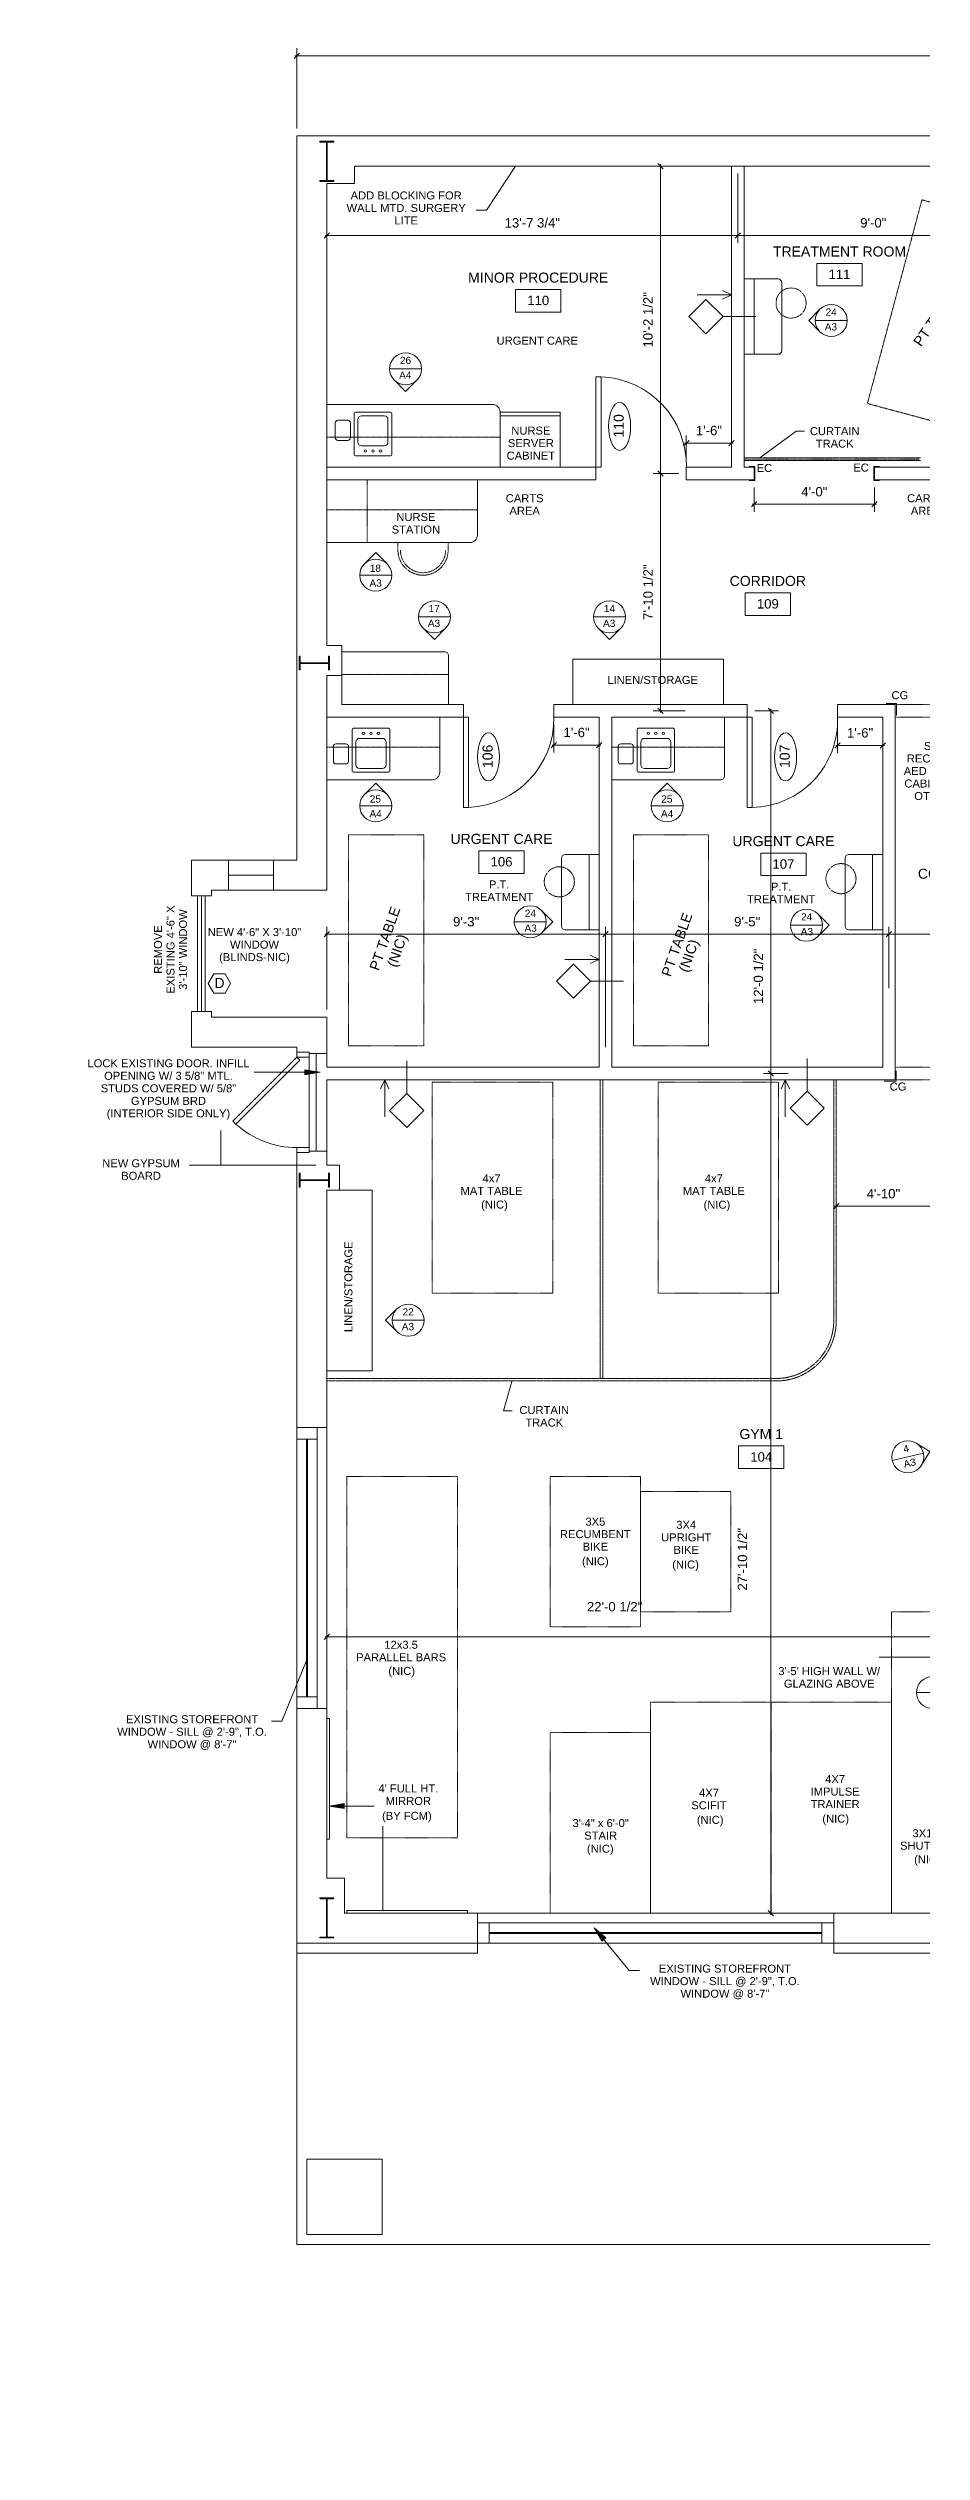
# Model space of a CAD drawing. Header units: inches. Extents: x -2804 to 58974, y -36095 to 66.
# Drawn here: x 21376 to 21725, y -24068 to -23110 of the extents above; entities that cross this region are included whole.
import ezdxf

# ---------------------------------------------------------------- set-up
doc = ezdxf.new("R2010")
doc.units = ezdxf.units.IN
doc.header["$MEASUREMENT"] = 0
doc.header["$XCLIPFRAME"] = 2
for name, pattern in [('IMPORT-DASHED2', [0.1875, 0.125, -0.0625]), ('IMPORT-DOT2', [0.0625, 0, -0.0625]), ('IMPORT-HIDDEN2 _3_', [0.09375, 0.0625, -0.03125])]:
    doc.linetypes.add(name, pattern=pattern)
for name, color, linetype, lineweight in [('006-MAG', 7, 'Continuous', 9), ('15xx-Jefferson-REHAB-pr5_dwg', 45, 'Continuous', 9), ('171-LBLU-SC20', 7, 'Continuous', 9), ('A-CABINET-LOWER', 7, 'Continuous', 9), ('A-CABINET-UNDER', 7, 'IMPORT-HIDDEN2 _3_', 9), ('A-CABINET-UPPER', 7, 'IMPORT-DASHED2', 9), ('A-CLNG', 13, 'Continuous', 13), ('A-DIM', 7, 'Continuous', 9), ('A-DOOR-NOTE', 7, 'Continuous', 9), ('A-DOOR-SYM', 7, 'Continuous', 9), ('A-ETAG-NOTE', 7, 'Continuous', 9), ('A-ETAG-SYM', 7, 'Continuous', 9), ('A-FURN', 7, 'IMPORT-HIDDEN2 _3_', 9), ('A-PLBG-FIXT', 7, 'Continuous', 9), ('A-ROOM-NOTE', 7, 'Continuous', 9), ('A-ROOM-SYM', 7, 'Continuous', 9), ('A-TEXT', 7, 'Continuous', 9), ('A-TEXT-8', 7, 'Continuous', 9), ('A-WALL', 113, 'Continuous', 13), ('A-Wall-exist', 7, 'Continuous', 9), ('G-ANNO-REFR', 1, 'Continuous', 9), ('STMETAL', 7, 'Continuous', 9)]:
    doc.layers.add(name, color=color, linetype=linetype, lineweight=lineweight)
doc.styles.add('Arial_10', font='arial.ttf', dxfattribs={"height": 4})
doc.styles.add('Arial_11', font='arial.ttf', dxfattribs={"height": 2.863158})
doc.styles.add('Arial_5', font='arial.ttf', dxfattribs={"height": 3.1875})
doc.styles.add('Arial_6', font='arial.ttf', dxfattribs={"height": 3.75})
picture_1 = doc.add_image_def('image1.jpg', size_in_pixel=(1920, 1080))

# ---------------------------------------------------------------- blocks, each defined once
blk = doc.blocks.new('15xx-Jefferson-REHAB-pr5_dwg_FCM-TIC-1286384-Site Locator Map')
at = {"layer": 'A-DIM'}
for p, q in [((0.48, 0), (-1.37, 0)), ((-0.71, -0.71), (0.71, 0.71))]:
    blk.add_line(p, q, dxfattribs=at)
blk = doc.blocks.new('15xx-Jefferson-REHAB-pr5_dwg_RT8-N-1286385-Site Locator Map')
at = {"layer": 'A-ROOM-SYM', "flags": 128}
blk.add_lwpolyline([(18, -9), (-18, -9), (-18, 9), (18, 9)], close=True, dxfattribs=at)
blk = doc.blocks.new('15xx-Jefferson-REHAB-pr5_dwg_RT8-N-1286387-Site Locator Map')
at = {"layer": 'A-ROOM-SYM', "flags": 128}
blk.add_lwpolyline([(18, -9), (-18, -9), (-18, 9), (18, 9)], close=True, dxfattribs=at)
blk = doc.blocks.new('15xx-Jefferson-REHAB-pr5_dwg_RCHAIR-1286391-Site Locator Map')
at = {"layer": 'A-FURN', "flags": 128}
blk.add_lwpolyline([(10, 3), (10, 0), (-10, 0), (-10, 3)], dxfattribs=at)
at = {"layer": 'A-FURN'}
for radius, start in [(10, 360), (9, 0)]:
    blk.add_arc((0, 3), radius, start, 180, dxfattribs=at)
blk = doc.blocks.new('15xx-Jefferson-REHAB-pr5_dwg_EVD8-1286396-Site Locator Map')
at = {"layer": 'A-ETAG-SYM'}
blk.add_line((-15, 0), (15, 0), dxfattribs=at)
at = {"layer": 'A-ETAG-SYM', "flags": 128}
blk.add_lwpolyline([(-10.6, -10.6), (0, -21.2), (10.6, -10.6)], dxfattribs=at)
at = {"layer": 'A-ETAG-SYM'}
blk.add_circle((0, 0), 15, dxfattribs=at)
blk = doc.blocks.new('15xx-Jefferson-REHAB-pr5_dwg_EVD8-1286397-Site Locator Map')
at = {"layer": 'A-ETAG-SYM'}
blk.add_line((-15, 0), (15, 0), dxfattribs=at)
at = {"layer": 'A-ETAG-SYM', "flags": 128}
blk.add_lwpolyline([(-10.6, -10.6), (0, -21.2), (10.6, -10.6)], dxfattribs=at)
at = {"layer": 'A-ETAG-SYM'}
blk.add_circle((0, 0), 15, dxfattribs=at)
blk = doc.blocks.new('15xx-Jefferson-REHAB-pr5_dwg_EVL8-1286395-Site Locator Map')
at = {"layer": 'A-ETAG-SYM'}
blk.add_line((-15, 0), (15, 0), dxfattribs=at)
at = {"layer": 'A-ETAG-SYM', "flags": 128}
blk.add_lwpolyline([(-10.6, 10.6), (-21.2, 0), (-10.6, -10.6)], dxfattribs=at)
at = {"layer": 'A-ETAG-SYM'}
blk.add_circle((0, 0), 15, dxfattribs=at)
blk = doc.blocks.new('15xx-Jefferson-REHAB-pr5_dwg_EVL8-1286394-Site Locator Map')
at = {"layer": 'A-ETAG-SYM'}
blk.add_line((-15, 0), (15, 0), dxfattribs=at)
at = {"layer": 'A-ETAG-SYM', "flags": 128}
blk.add_lwpolyline([(-10.6, 10.6), (-21.2, 0), (-10.6, -10.6)], dxfattribs=at)
at = {"layer": 'A-ETAG-SYM'}
blk.add_circle((0, 0), 15, dxfattribs=at)
blk = doc.blocks.new('15xx-Jefferson-REHAB-pr5_dwg_wintag-1286409-Site Locator Map')
at = {"layer": 'A-TEXT', "flags": 128}
blk.add_lwpolyline([(-6.9, 12), (-13.9, 0), (-6.9, -12), (6.9, -12), (13.9, 0), (6.9, 12)], close=True, dxfattribs=at)
blk = doc.blocks.new('15xx-Jefferson-REHAB-pr5_dwg-1211969-Site Locator Map')
at = {"layer": 'A-TEXT'}
for points in [[(11015.5, 9439.91), (11015.51, 9441.91), (11021.51, 9440.89)], [(11133.79, 9094.8), (11135.34, 9096.06), (11130.77, 9100.07)]]:
    blk.add_hatch(color=256, dxfattribs=at).paths.add_polyline_path(points, flags=0)
at = {"layer": 'A-TEXT-8'}
blk.add_hatch(color=256, dxfattribs=at).paths.add_polyline_path([(11031.14, 9147.56), (11031.14, 9149.56), (11025.14, 9148.56)], flags=0)
at = {"layer": '006-MAG'}
for p, q in [((10972.73, 9465.15), (10972.73, 9511.15)), ((10974.23, 9465.15), (10974.23, 9511.15)), ((10975.73, 9465.15), (10975.73, 9511.15))]:
    blk.add_line(p, q, dxfattribs=at)
at = {"layer": '171-LBLU-SC20', "flags": 128}
for points in [[(11192.46, 9676.65), (11194.8, 9676.65), (11194.8, 9682.2), (11192.48, 9682.2)], [(11244.48, 9676.65), (11242.14, 9676.65), (11242.14, 9682.2), (11244.46, 9682.2)], [(11251.17, 9583.05), (11251.17, 9587.8), (11247.11, 9587.8)], [(11246.34, 9437.38), (11251.1, 9437.38), (11251.1, 9441.44)]]:
    blk.add_lwpolyline(points, dxfattribs=at)
at = {"layer": 'A-CABINET-LOWER'}
for p, q in [((11203.98, 9756.9), (11190.48, 9756.9)), ((11205.48, 9755.4), (11205.48, 9728.4)), ((11203.98, 9726.9), (11190.48, 9726.9)), ((11024.23, 9706.9), (11090.23, 9706.9)), ((11093.23, 9702.4), (11117.23, 9702.4)), ((11027.58, 9699.62), (11027.58, 9693.62)), ((11032.58, 9700.62), (11028.58, 9700.62)), ((11028.58, 9692.62), (11032.58, 9692.62)), ((11033.58, 9693.62), (11033.58, 9699.62)), ((11084.23, 9676.9), (11084.23, 9654.9)), ((11024.23, 9651.9), (11081.23, 9651.9)), ((11030.23, 9608.4), (11071.23, 9608.4)), ((11072.73, 9587.4), (11072.73, 9606.9)), ((11026.83, 9564.69), (11026.83, 9570.69)), ((11027.83, 9571.69), (11031.83, 9571.69)), ((11032.83, 9570.69), (11032.83, 9564.69)), ((11140.33, 9564.69), (11140.33, 9570.69)), ((11141.33, 9571.69), (11145.33, 9571.69)), ((11146.33, 9570.69), (11146.33, 9564.69)), ((11024.23, 9557.4), (11066.23, 9557.4)), ((11031.83, 9563.69), (11027.83, 9563.69)), ((11137.73, 9557.4), (11181.23, 9557.4)), ((11145.33, 9563.69), (11141.33, 9563.69)), ((11117.73, 9526.15), (11117.73, 9499.15)), ((11119.23, 9527.65), (11132.73, 9527.65)), ((11230.73, 9526.15), (11230.73, 9499.15)), ((11232.23, 9527.65), (11245.73, 9527.65)), ((11119.23, 9497.65), (11132.73, 9497.65)), ((11232.23, 9497.65), (11245.73, 9497.65))]:
    blk.add_line(p, q, dxfattribs=at)
at = {"layer": 'A-CABINET-LOWER', "flags": 128}
for points in [[(11131.48, 9717.9), (11131.48, 9681.9), (11133.48, 9681.9), (11133.48, 9717.9)], [(11078.73, 9546.4), (11078.73, 9582.4), (11080.73, 9582.4), (11080.73, 9546.4)], [(11191.73, 9546.4), (11191.73, 9582.4), (11193.73, 9582.4), (11193.73, 9546.4)]]:
    blk.add_lwpolyline(points, close=True, dxfattribs=at)
for points in [[(11117.23, 9681.9), (11117.23, 9703.9), (11093.23, 9703.9), (11093.23, 9681.9), (11024.23, 9681.9)], [(11122.23, 9587.4), (11122.23, 9605.4), (11182.23, 9605.4), (11182.23, 9587.4)], [(11069.23, 9560.4), (11069.23, 9582.4), (11024.23, 9582.4)], [(11182.73, 9558.9), (11182.73, 9582.4), (11137.73, 9582.4)], [(11024.23, 9321.9), (11042.23, 9321.9), (11042.23, 9393.9), (11024.23, 9393.9)]]:
    blk.add_lwpolyline(points, dxfattribs=at)
at = {"layer": 'A-CABINET-LOWER'}
for centre, radius, start, end in [((11203.98, 9755.4), 1.5, 0, 90), ((11203.98, 9728.4), 1.5, 270, 0), ((11132.21, 9682.65), 35.28, 358.79174, 87.9351), ((11090.23, 9703.9), 3, 0, 90), ((11028.58, 9699.62), 1, 90, 180), ((11028.58, 9693.62), 1, 180, 270), ((11032.58, 9699.62), 1, 0, 90), ((11032.58, 9693.62), 1, 270, 0), ((11081.23, 9654.9), 3, 270, 0), ((11071.23, 9606.9), 1.5, 0, 90), ((11079.24, 9581.86), 35.49, 272.40495, 0.8682), ((11193.05, 9581.11), 34.71, 271.13645, 2.1367), ((11027.83, 9570.69), 1, 90, 180), ((11031.83, 9570.69), 1, 0, 90), ((11141.33, 9570.69), 1, 90, 180), ((11145.33, 9570.69), 1, 0, 90), ((11027.83, 9564.69), 1, 180, 270), ((11031.83, 9564.69), 1, 270, 0), ((11066.23, 9560.4), 3, 270, 0), ((11141.33, 9564.69), 1, 180, 270), ((11145.33, 9564.69), 1, 270, 0), ((11181.23, 9558.9), 1.5, 270, 0), ((11119.23, 9526.15), 1.5, 90, 180), ((11232.23, 9526.15), 1.5, 90, 180), ((11119.23, 9499.15), 1.5, 180, 270), ((11232.23, 9499.15), 1.5, 180, 270)]:
    blk.add_arc(centre, radius, start, end, dxfattribs=at)
at = {"layer": 'A-CABINET-UNDER'}
blk.add_line((11040.23, 9676.9), (11040.23, 9651.9), dxfattribs=at)
at = {"layer": 'A-CABINET-UNDER', "linetype": 'Continuous', "flags": 128}
for points in [[(11024.23, 9183.4), (11025.23, 9183.4), (11025.23, 9135.4), (11024.23, 9135.4)], [(11080.23, 9105.9), (11080.23, 9106.9), (11032.23, 9106.9), (11032.23, 9105.9)]]:
    blk.add_lwpolyline(points, dxfattribs=at)
at = {"layer": 'A-CABINET-UPPER', "linetype": 'Continuous'}
for p, q in [((11194.48, 9756.9), (11194.48, 9726.9)), ((11128.73, 9527.65), (11128.73, 9497.65)), ((11241.73, 9527.65), (11241.73, 9497.65))]:
    blk.add_line(p, q, dxfattribs=at)
at = {"layer": 'A-CABINET-UPPER'}
for p, q in [((11024.23, 9693.9), (11093.23, 9693.9)), ((11024.23, 9664.9), (11084.23, 9664.9)), ((11030.23, 9599.4), (11072.73, 9599.4)), ((11024.23, 9570.4), (11069.23, 9570.4)), ((11137.73, 9570.4), (11182.73, 9570.4))]:
    blk.add_line(p, q, dxfattribs=at)
at = {"layer": 'A-CLNG', "color": 7, "linetype": 'IMPORT-HIDDEN2 _3_', "lineweight": 9}
for p, q in [((11250.73, 9587.4), (11310.73, 9587.4)), ((11250.73, 9582.4), (11310.73, 9582.4)), ((11250.73, 9442.9), (11310.73, 9442.9)), ((11250.73, 9437.9), (11310.73, 9437.9))]:
    blk.add_line(p, q, dxfattribs=at)
at = {"layer": 'A-DIM'}
for p, q in [((11012.23, 9816.9), (11012.23, 9848.84)), ((11013.73, 9845.84), (11910.73, 9845.84)), ((11182.48, 9801.9), (11154.2, 9801.9)), ((11157.2, 9800.4), (11157.2, 9680.9)), ((11024.23, 9791.9), (11024.23, 9771.26)), ((11025.73, 9774.26), (11186.48, 9774.26)), ((11189.48, 9774.26), (11294.48, 9774.26)), ((11167.48, 9684.9), (11167.48, 9694.52)), ((11168.98, 9691.52), (11183.98, 9691.52)), ((11185.48, 9684.9), (11185.48, 9694.52)), ((11157.2, 9677.9), (11157.2, 9586.4)), ((11194.48, 9673.9), (11194.48, 9664.15)), ((11242.48, 9673.9), (11242.48, 9664.15)), ((11195.98, 9667.15), (11240.98, 9667.15)), ((11114.73, 9579.4), (11114.73, 9568.24)), ((11132.73, 9579.4), (11132.73, 9568.24)), ((11166.98, 9584.9), (11154.2, 9584.9)), ((11194.73, 9584.9), (11204.2, 9584.9)), ((11201.2, 9583.4), (11201.2, 9441.9)), ((11227.73, 9579.4), (11227.73, 9568.09)), ((11245.73, 9579.4), (11245.73, 9568.09)), ((11116.23, 9571.24), (11131.23, 9571.24)), ((11229.23, 9571.09), (11244.23, 9571.09)), ((11024.23, 9465.9), (11024.23, 9498.86)), ((11025.73, 9495.86), (11133.73, 9495.86)), ((11136.73, 9495.86), (11246.73, 9495.86)), ((11249.73, 9495.86), (11311.73, 9495.86)), ((11201.2, 9438.9), (11201.2, 9107.4)), ((11227.23, 9383.21), (11227.23, 9390.48)), ((11283.73, 9387.48), (11228.73, 9387.48)), ((11024.23, 9263.76), (11024.23, 9212.96)), ((11025.73, 9215.96), (11287.23, 9215.96)), ((11163.23, 9105.9), (11204.2, 9105.9))]:
    blk.add_line(p, q, dxfattribs=at)
at = {"layer": 'A-DIM', "flags": 128}
for points in [[(11187.98, 9771.26), (11187.98, 9798.9)], [(11154.2, 9679.4), (11164.48, 9679.4)], [(11135.23, 9498.86), (11135.23, 9450.9)]]:
    blk.add_lwpolyline(points, close=True, dxfattribs=at)
for points in [[(11248.23, 9477.88), (11248.23, 9498.86), (11248.23, 9474.36)], [(11208.04, 9440.4), (11198.2, 9440.4), (11205.04, 9440.4)]]:
    blk.add_lwpolyline(points, dxfattribs=at)
at = {"layer": 'A-DOOR-SYM'}
for centre in [(11140.88, 9698.17), (11088.64, 9566.53), (11207.04, 9566.54)]:
    blk.add_ellipse(centre, major_axis=(0, 9.58), ratio=0.45763, dxfattribs=at)
at = {"layer": 'A-FURN', "linetype": 'IMPORT-DASHED2'}
for p, q in [((11260.76, 9685.64), (11190.48, 9685.64)), ((11260.76, 9684.64), (11190.48, 9684.64)), ((11133.16, 9437.9), (11133.16, 9318.9)), ((11134.16, 9437.9), (11134.16, 9318.9)), ((11226.23, 9437.9), (11226.23, 9341.9)), ((11227.23, 9437.9), (11227.23, 9341.9)), ((11203.23, 9318.9), (11024.23, 9318.9)), ((11203.23, 9317.9), (11024.23, 9317.9))]:
    blk.add_line(p, q, dxfattribs=at)
at = {"layer": 'A-FURN', "linetype": 'IMPORT-DOT2'}
blk.add_line((11260.23, 9685.1), (11190.48, 9685.1), dxfattribs=at)
at = {"layer": 'A-FURN', "flags": 128}
for points in [[(11290.35, 9780.67), (11261.37, 9788.43), (11239.63, 9707.29), (11268.61, 9699.53)], [(11062.88, 9535.48), (11032.88, 9535.48), (11032.88, 9451.48), (11062.88, 9451.48)], [(11176.38, 9535.48), (11146.38, 9535.48), (11146.38, 9451.48), (11176.38, 9451.48)], [(11066.23, 9352.9), (11066.23, 9436.9), (11114.23, 9436.9), (11114.23, 9352.9)], [(11156.23, 9352.9), (11156.23, 9436.9), (11204.23, 9436.9), (11204.23, 9352.9)], [(11032.23, 9135.9), (11032.23, 9279.9), (11076.23, 9279.9), (11076.23, 9135.9)], [(11113.23, 9219.9), (11149.23, 9219.9), (11149.23, 9279.9), (11113.23, 9279.9)], [(11149.23, 9225.9), (11185.23, 9225.9), (11185.23, 9273.9), (11149.23, 9273.9)], [(11249.23, 9105.9), (11285.23, 9105.9), (11285.23, 9225.9), (11249.23, 9225.9)], [(11153.23, 9105.9), (11153.23, 9189.9), (11201.23, 9189.9), (11201.23, 9105.9), (11249.23, 9105.9), (11249.23, 9189.9), (11201.23, 9189.9), (11201.23, 9105.9)], [(11113.23, 9105.9), (11113.23, 9177.9), (11153.23, 9177.9), (11153.23, 9105.9)]]:
    blk.add_lwpolyline(points, close=True, dxfattribs=at)
at = {"layer": 'A-FURN'}
for centre in [(11209.22, 9747.32), (11116.86, 9516.76), (11229.11, 9518.01)]:
    blk.add_circle(centre, 6, dxfattribs=at)
at = {"layer": 'A-FURN', "linetype": 'IMPORT-DASHED2'}
for radius in [24, 23]:
    blk.add_arc((11203.23, 9341.9), radius, 270, 0, dxfattribs=at)
at = {"layer": 'A-PLBG-FIXT'}
for p, q in [((11035.08, 9703.4), (11035.08, 9686.9)), ((11049.58, 9703.9), (11035.58, 9703.9)), ((11036.58, 9700.9), (11036.58, 9691.9)), ((11047.08, 9702.4), (11038.08, 9702.4)), ((11048.58, 9691.9), (11048.58, 9700.9)), ((11050.08, 9686.9), (11050.08, 9703.4)), ((11035.58, 9686.4), (11049.58, 9686.4)), ((11038.08, 9690.4), (11047.08, 9690.4)), ((11034.33, 9560.9), (11034.33, 9577.4)), ((11034.83, 9577.9), (11048.83, 9577.9)), ((11049.33, 9577.4), (11049.33, 9560.9)), ((11147.83, 9560.9), (11147.83, 9577.4)), ((11148.33, 9577.9), (11162.33, 9577.9)), ((11162.83, 9577.4), (11162.83, 9560.9)), ((11035.83, 9563.4), (11035.83, 9572.4)), ((11037.33, 9573.9), (11046.33, 9573.9)), ((11047.83, 9572.4), (11047.83, 9563.4)), ((11149.33, 9563.4), (11149.33, 9572.4)), ((11150.83, 9573.9), (11159.83, 9573.9)), ((11161.33, 9572.4), (11161.33, 9563.4)), ((11048.83, 9560.4), (11034.83, 9560.4)), ((11046.33, 9561.9), (11037.33, 9561.9)), ((11162.33, 9560.4), (11148.33, 9560.4)), ((11159.83, 9561.9), (11150.83, 9561.9))]:
    blk.add_line(p, q, dxfattribs=at)
for centre in [(11039.58, 9688.4), (11042.58, 9688.4), (11045.58, 9688.4), (11038.83, 9575.9), (11041.83, 9575.9), (11044.83, 9575.9), (11152.33, 9575.9), (11155.33, 9575.9), (11158.33, 9575.9)]:
    blk.add_circle(centre, 0.5, dxfattribs=at)
for centre, radius, start, end in [((11035.58, 9703.4), 0.5, 90, 180), ((11038.08, 9700.9), 1.5, 90, 180), ((11047.08, 9700.9), 1.5, 0, 90), ((11049.58, 9703.4), 0.5, 0, 90), ((11038.08, 9691.9), 1.5, 180, 270), ((11047.08, 9691.9), 1.5, 270, 0), ((11035.58, 9686.9), 0.5, 180, 270), ((11049.58, 9686.9), 0.5, 270, 0), ((11034.83, 9577.4), 0.5, 90, 180), ((11048.83, 9577.4), 0.5, 0, 90), ((11148.33, 9577.4), 0.5, 90, 180), ((11162.33, 9577.4), 0.5, 0, 90), ((11037.33, 9572.4), 1.5, 90, 180), ((11046.33, 9572.4), 1.5, 0, 90), ((11150.83, 9572.4), 1.5, 90, 180), ((11159.83, 9572.4), 1.5, 0, 90), ((11034.83, 9560.9), 0.5, 180, 270), ((11037.33, 9563.4), 1.5, 180, 270), ((11046.33, 9563.4), 1.5, 270, 0), ((11048.83, 9560.9), 0.5, 270, 0), ((11148.33, 9560.9), 0.5, 180, 270), ((11150.83, 9563.4), 1.5, 180, 270), ((11159.83, 9563.4), 1.5, 270, 0), ((11162.33, 9560.9), 0.5, 270, 0)]:
    blk.add_arc(centre, radius, start, end, dxfattribs=at)
at = {"layer": 'A-TEXT'}
for p, q in [((11185.48, 9750.61), (11181.91, 9752.29)), ((11195.14, 9741.9), (11182.1, 9741.9)), ((11132.73, 9485.87), (11129.16, 9487.55)), ((11142.39, 9477.16), (11129.35, 9477.16)), ((11056.04, 9445.48), (11056.04, 9432.44)), ((11215.69, 9446.43), (11215.69, 9433.39)), ((11021.51, 9440.89), (10995.29, 9440.95)), ((11015.5, 9439.91), (11015.51, 9441.91)), ((11021.51, 9440.89), (11015.5, 9439.91)), ((11015.51, 9441.91), (11021.51, 9440.89)), ((11047.28, 9437.9), (11045.59, 9434.33)), ((11206.92, 9437.9), (11205.24, 9434.33)), ((10981.92, 9417.73), (10981.92, 9403.9)), ((11135.34, 9096.06), (11130.77, 9100.07)), ((11130.77, 9100.07), (11133.79, 9094.8)), ((11133.79, 9094.8), (11135.34, 9096.06))]:
    blk.add_line(p, q, dxfattribs=at)
at = {"layer": 'A-TEXT', "flags": 128}
for points in [[(11099.36, 9801.9), (11087.83, 9784.27), (11083.69, 9784.27)], [(11171.83, 9750.61), (11185.48, 9750.61), (11181.91, 9748.93)], [(11196.73, 9685.64), (11211.19, 9696.22), (11214.61, 9696.22)], [(11119.08, 9485.87), (11132.73, 9485.87), (11129.16, 9484.19)], [(11047.28, 9423.18), (11047.28, 9437.9), (11048.96, 9434.33)], [(11206.92, 9423.18), (11206.92, 9437.9), (11208.6, 9434.33)], [(11097.92, 9317.66), (11094.66, 9306.06), (11098.08, 9306.06)], [(11016.11, 9206.54), (11006.3, 9182.4), (11002.16, 9182.4)], [(11285.67, 9197.24), (11271.22, 9207.82), (11244.33, 9207.82)], [(11130.77, 9100.07), (11144.69, 9083.06), (11148.83, 9083.06)]]:
    blk.add_lwpolyline(points, dxfattribs=at)
for points in [[(11168.52, 9741.9), (11175.31, 9748.69), (11182.1, 9741.9), (11175.31, 9735.11)], [(11115.77, 9477.16), (11122.56, 9483.95), (11129.35, 9477.16), (11122.56, 9470.37)], [(11208.9, 9426.6), (11215.69, 9433.39), (11222.47, 9426.6), (11215.69, 9419.81)], [(11049.25, 9425.65), (11056.04, 9432.44), (11062.83, 9425.65), (11056.04, 9418.86)]]:
    blk.add_lwpolyline(points, close=True, dxfattribs=at)
at = {"layer": 'A-TEXT-8'}
for p, q in [((11019.88, 9403.9), (10969.38, 9403.9)), ((11031.14, 9149.56), (11025.14, 9148.56)), ((11025.14, 9148.56), (11031.14, 9147.56)), ((11031.14, 9147.56), (11031.14, 9149.56)), ((11046.57, 9106.9), (11046.57, 9140.51))]:
    blk.add_line(p, q, dxfattribs=at)
at = {"layer": 'A-TEXT-8', "flags": 128}
blk.add_lwpolyline([(11025.14, 9148.56), (11040.91, 9148.56), (11043.02, 9148.56)], dxfattribs=at)
at = {"layer": 'A-WALL', "color": 7, "lineweight": 9}
for p, q in [((11019.98, 9409.4), (11019.98, 9448.4)), ((11017.23, 9409.4), (11017.23, 9410.9))]:
    blk.add_line(p, q, dxfattribs=at)
at = {"layer": 'A-WALL', "color": 7, "lineweight": 9, "flags": 128}
for points in [[(11514.23, 9741.9), (11519.23, 9741.9), (11519.23, 9681.9), (11558.23, 9681.9), (11558.23, 9676.9), (11460.73, 9676.9), (11460.73, 9681.9), (11514.23, 9681.9), (11514.23, 9801.9), (11329.98, 9801.9), (11329.98, 9789.9), (11293.48, 9789.9), (11293.48, 9801.9), (11035.23, 9801.9), (11035.23, 9794.9), (11024.23, 9794.9), (11024.23, 9610.9)], [(11131.48, 9681.9), (11131.48, 9676.9), (11024.23, 9676.9), (11024.23, 9681.9), (11131.48, 9681.9), (11024.36, 9681.9)], [(11024.23, 9610.9), (11030.23, 9610.9), (11030.23, 9598.9), (11030.23, 9587.4), (11078.73, 9587.4), (11078.73, 9582.4), (11024.23, 9582.4), (11024.23, 9598.9)], [(11030.23, 9598.9), (11024.23, 9598.9), (11024.23, 9554.4)], [(11024.23, 9448.4), (11024.23, 9442.9), (11132.73, 9442.9), (11132.73, 9582.4), (11114.73, 9582.4), (11114.73, 9587.4), (11191.73, 9587.4), (11191.73, 9582.4), (11137.73, 9582.4), (11137.73, 9442.9), (11245.73, 9442.9), (11245.73, 9582.4), (11227.73, 9582.4), (11227.73, 9587.4), (11250.73, 9587.4), (11250.73, 9437.9), (11024.23, 9437.9)], [(11024.23, 9557.9), (11024.23, 9513.4), (10978.23, 9513.4), (10978.23, 9511.15), (10970.23, 9511.15)], [(11017.23, 9446.9), (11017.23, 9448.4), (11024.23, 9448.4), (11024.23, 9462.9), (10978.23, 9462.9), (10978.23, 9465.15), (10970.23, 9465.15)], [(11017.23, 9448.4), (11017.23, 9409.4), (11024.23, 9409.4)], [(11024.23, 9415.9), (11024.23, 9437.9), (11024.23, 9409.4), (11024.23, 9403.9)]]:
    blk.add_lwpolyline(points, dxfattribs=at)
for points in [[(11194.48, 9676.9), (11194.48, 9681.9), (11190.48, 9681.9), (11190.48, 9801.9), (11185.48, 9801.9), (11185.48, 9681.9), (11167.48, 9681.9), (11167.48, 9676.9)], [(11351.73, 9681.9), (11351.73, 9676.9), (11242.48, 9676.9), (11242.48, 9681.9), (11293.48, 9681.9), (11293.48, 9789.9), (11298.48, 9789.9), (11298.48, 9681.9)]]:
    blk.add_lwpolyline(points, close=True, dxfattribs=at)
at = {"layer": 'A-Wall-exist'}
for p, q in [((11024.23, 9598.9), (11030.23, 9598.9)), ((10984.96, 9525.4), (10984.96, 9513.4)), ((10984.96, 9519.4), (11002.96, 9519.4)), ((11002.96, 9525.4), (11002.96, 9513.4)), ((11016.11, 9294.71), (11016.11, 9192.1)), ((11016.49, 9294.71), (11016.49, 9192.1)), ((11020.37, 9294.71), (11020.37, 9192.1)), ((11221.54, 9102.04), (11088.93, 9102.04)), ((11221.54, 9098.16), (11088.93, 9098.16)), ((11221.54, 9097.78), (11088.93, 9097.78))]:
    blk.add_line(p, q, dxfattribs=at)
at = {"layer": 'A-Wall-exist', "flags": 128}
for points in [[(10970.23, 9511.15), (10970.23, 9525.4), (11012.23, 9525.4), (11012.23, 9813.9), (11637.73, 9813.9)], [(11024.23, 9448.4), (11017.23, 9448.4), (11017.23, 9448.9), (11012.23, 9448.9), (11012.23, 9450.9), (10970.23, 9450.9), (10970.23, 9465.15)], [(11012.23, 9446.9), (11013.43, 9445.7), (10987.98, 9420.25), (10986.78, 9421.45), (11012.23, 9446.9), (11012.23, 9448.9), (11017.23, 9448.9), (11017.23, 9446.9), (11012.23, 9446.9), (11012.23, 9448.9), (11017.23, 9448.9)], [(11012.23, 9410.9), (11012.23, 9093.9), (11912.23, 9093.9), (11912.23, 8973.9), (11012.23, 8973.9), (11012.23, 9093.9)], [(11024.23, 9409.4), (11017.23, 9409.4), (11017.23, 9408.9), (11012.23, 9408.9), (11017.23, 9408.9), (11017.23, 9410.9), (11012.23, 9410.9), (11012.23, 9408.9), (11017.23, 9408.9)], [(11419.54, 9100.29), (11419.54, 9105.9), (11308.23, 9105.9), (11308.23, 9124.9), (11289.23, 9124.9), (11289.23, 9105.9), (11031.23, 9105.9), (11031.23, 9119.9), (11024.23, 9119.9), (11024.23, 9393.9), (11029.23, 9393.9), (11029.23, 9403.9), (11024.23, 9403.9)], [(11024.23, 9299.4), (11012.23, 9299.4), (11012.23, 9294.71), (11020.37, 9294.71), (11020.37, 9299.4), (11012.23, 9299.4)], [(11012.23, 9187.4), (11020.37, 9187.4), (11020.37, 9192.1), (11012.23, 9192.1), (11012.23, 9187.4), (11024.23, 9187.4)], [(11084.23, 9105.9), (11084.23, 9089.9), (11012.23, 9089.9)], [(11226.23, 9105.9), (11226.23, 9089.9), (11324.23, 9089.9), (11324.23, 9105.9)]]:
    blk.add_lwpolyline(points, dxfattribs=at)
for points in [[(11088.93, 9093.9), (11084.23, 9093.9), (11084.23, 9102.04), (11088.93, 9102.04)], [(11226.23, 9093.9), (11221.54, 9093.9), (11221.54, 9102.04), (11226.23, 9102.04)], [(11016.23, 8977.9), (11046.23, 8977.9), (11046.23, 9007.9), (11016.23, 9007.9)]]:
    blk.add_lwpolyline(points, close=True, dxfattribs=at)
at = {"layer": 'A-Wall-exist'}
blk.add_arc((11012.23, 9446.9), 36.04, 227.69866, 270, dxfattribs=at)
at = {"layer": 'STMETAL'}
for p, q in [((11023.92, 9811.41), (11021.67, 9811.41)), ((11024.11, 9796.35), (11024.11, 9811.22)), ((11024.36, 9811.22), (11024.36, 9796.35)), ((11026.8, 9811.41), (11024.55, 9811.41)), ((11021.67, 9796.16), (11023.92, 9796.16)), ((11024.55, 9796.16), (11026.8, 9796.16)), ((11013.61, 9604.21), (11013.61, 9606.46)), ((11024.86, 9606.46), (11024.86, 9604.21)), ((11013.61, 9601.34), (11013.61, 9603.59)), ((11024.67, 9604.03), (11013.8, 9604.03)), ((11013.8, 9603.78), (11024.67, 9603.78)), ((11024.86, 9603.59), (11024.86, 9601.34)), ((11013.61, 9398.21), (11013.61, 9400.46)), ((11013.61, 9395.34), (11013.61, 9397.59)), ((11024.67, 9398.03), (11013.8, 9398.03)), ((11013.8, 9397.78), (11024.67, 9397.78)), ((11024.86, 9400.46), (11024.86, 9398.21)), ((11024.86, 9397.59), (11024.86, 9395.34)), ((11021.67, 9111.64), (11023.92, 9111.64)), ((11024.11, 9111.46), (11024.11, 9096.58)), ((11024.36, 9096.58), (11024.36, 9111.46)), ((11024.55, 9111.64), (11026.8, 9111.64)), ((11023.92, 9096.39), (11021.67, 9096.39)), ((11026.8, 9096.39), (11024.55, 9096.39))]:
    blk.add_line(p, q, dxfattribs=at)
at = {"layer": 'STMETAL', "flags": 128}
for points in [[(11021.48, 9811.6), (11021.48, 9811.79), (11026.98, 9811.79), (11026.98, 9811.6)], [(11026.98, 9795.97), (11026.98, 9795.79), (11021.48, 9795.79), (11021.48, 9795.97)], [(11013.42, 9606.65), (11013.23, 9606.65), (11013.23, 9601.15), (11013.42, 9601.15)], [(11025.05, 9601.15), (11025.23, 9601.15), (11025.23, 9606.65), (11025.05, 9606.65)], [(11013.42, 9400.65), (11013.23, 9400.65), (11013.23, 9395.15), (11013.42, 9395.15)], [(11025.05, 9395.15), (11025.23, 9395.15), (11025.23, 9400.65), (11025.05, 9400.65)], [(11026.98, 9111.83), (11026.98, 9112.02), (11021.48, 9112.02), (11021.48, 9111.83)], [(11021.48, 9096.21), (11021.48, 9096.02), (11026.98, 9096.02), (11026.98, 9096.21)]]:
    blk.add_lwpolyline(points, dxfattribs=at)
at = {"layer": 'STMETAL'}
for centre, start, end in [((11021.67, 9811.6), 180, 270), ((11023.92, 9811.22), 0, 90), ((11024.55, 9811.22), 90, 180), ((11026.8, 9811.6), 270, 0), ((11021.67, 9795.97), 90, 180), ((11023.92, 9796.35), 270, 0), ((11024.55, 9796.35), 180, 270), ((11026.8, 9795.97), 0, 90), ((11013.42, 9606.46), 0, 90), ((11025.05, 9606.46), 90, 180), ((11013.42, 9601.34), 270, 0), ((11013.8, 9604.21), 180, 270), ((11013.8, 9603.59), 90, 180), ((11024.67, 9604.21), 270, 0), ((11024.67, 9603.59), 0, 90), ((11025.05, 9601.34), 180, 270), ((11013.42, 9400.46), 0, 90), ((11013.42, 9395.34), 270, 0), ((11013.8, 9398.21), 180, 270), ((11013.8, 9397.59), 90, 180), ((11024.67, 9398.21), 270, 0), ((11024.67, 9397.59), 0, 90), ((11025.05, 9400.46), 90, 180), ((11025.05, 9395.34), 180, 270), ((11021.67, 9111.83), 180, 270), ((11023.92, 9111.46), 0, 90), ((11024.55, 9111.46), 90, 180), ((11026.8, 9111.83), 270, 0), ((11021.67, 9096.21), 90, 180), ((11023.92, 9096.58), 270, 0), ((11024.55, 9096.58), 180, 270), ((11026.8, 9096.21), 0, 90)]:
    blk.add_arc(centre, 0.188, start, end, dxfattribs=at)
at = {"xscale": 1.5, "yscale": 1.5, "zscale": 1.5}
for p, rotation in [((11012.23, 9845.84), 180), ((11157.2, 9801.9), 89.99999999999999), ((11024.23, 9774.26), 180), ((11187.98, 9774.26), 180), ((11167.48, 9691.52), 180), ((11157.2, 9679.4), 270), ((11157.2, 9679.4), 89.99999999999999), ((11194.48, 9667.15), 180), ((11157.2, 9584.9), 270), ((11201.2, 9584.9), 89.99999999999999), ((11114.73, 9571.24), 180), ((11227.73, 9571.09), 180), ((11024.23, 9495.86), 180), ((11135.23, 9495.86), 180), ((11248.23, 9495.86), 180), ((11201.2, 9440.4), 270), ((11201.2, 9440.4), 89.99999999999999), ((11227.23, 9387.48), 180), ((11024.23, 9215.96), 180), ((11201.2, 9105.9), 270)]:
    blk.add_blockref('15xx-Jefferson-REHAB-pr5_dwg_FCM-TIC-1286384-Site Locator Map', p, dxfattribs=dict(at, rotation=rotation))
for name, p, xscale, yscale, zscale in [('15xx-Jefferson-REHAB-pr5_dwg_FCM-TIC-1286384-Site Locator Map', (11187.98, 9774.26), 1.5, 1.5, 1.5), ('15xx-Jefferson-REHAB-pr5_dwg_RT8-N-1286385-Site Locator Map', (11228.52, 9758.61), 0.5, 0.5, 0.5), ('15xx-Jefferson-REHAB-pr5_dwg_RT8-N-1286385-Site Locator Map', (11108.46, 9748.21), 0.5, 0.5, 0.5), ('15xx-Jefferson-REHAB-pr5_dwg_EVL8-1286394-Site Locator Map', (11225.25, 9740.38), 0.4250000000029104, 0.4250000000029104, 0.4250000000029104), ('15xx-Jefferson-REHAB-pr5_dwg_EVD8-1286396-Site Locator Map', (11055.62, 9721.13), 0.4250000000029104, 0.4250000000029104, 0.4250000000029104), ('15xx-Jefferson-REHAB-pr5_dwg_FCM-TIC-1286384-Site Locator Map', (11185.48, 9691.52), 1.5, 1.5, 1.5), ('15xx-Jefferson-REHAB-pr5_dwg_FCM-TIC-1286384-Site Locator Map', (11242.48, 9667.15), 1.5, 1.5, 1.5), ('15xx-Jefferson-REHAB-pr5_dwg_EVD8-1286396-Site Locator Map', (11067.06, 9622.28), 0.4250000000029104, 0.4250000000029104, 0.4250000000029104), ('15xx-Jefferson-REHAB-pr5_dwg_EVD8-1286396-Site Locator Map', (11136.88, 9622.28), 0.4250000000029104, 0.4250000000029104, 0.4250000000029104), ('15xx-Jefferson-REHAB-pr5_dwg_RT8-N-1286385-Site Locator Map', (11199.96, 9627.36), 0.5, 0.5, 0.5), ('15xx-Jefferson-REHAB-pr5_dwg_FCM-TIC-1286384-Site Locator Map', (11132.73, 9571.24), 1.5, 1.5, 1.5), ('15xx-Jefferson-REHAB-pr5_dwg_FCM-TIC-1286384-Site Locator Map', (11245.73, 9571.09), 1.5, 1.5, 1.5), ('15xx-Jefferson-REHAB-pr5_dwg_FCM-TIC-1286384-Site Locator Map', (11135.23, 9495.86), 1.5, 1.5, 1.5), ('15xx-Jefferson-REHAB-pr5_dwg_FCM-TIC-1286384-Site Locator Map', (11248.23, 9495.86), 1.5, 1.5, 1.5), ('15xx-Jefferson-REHAB-pr5_dwg_wintag-1286409-Site Locator Map', (10981.43, 9476.3), 0.319999999999709, 0.319999999999709, 0.319999999999709), ('15xx-Jefferson-REHAB-pr5_dwg_EVL8-1286394-Site Locator Map', (11056.66, 9342.08), 0.4250000000029104, 0.4250000000029104, 0.4250000000029104), ('15xx-Jefferson-REHAB-pr5_dwg_RT8-N-1286385-Site Locator Map', (11197.33, 9287.53), 0.5, 0.5, 0.5)]:
    blk.add_blockref(name, p, dxfattribs=dict(xscale=xscale, yscale=yscale, zscale=zscale))
at = {"extrusion": (0, 0, -1)}
for name, p, xscale, yscale, zscale, rotation in [('15xx-Jefferson-REHAB-pr5_dwg_EVD8-1286397-Site Locator Map', (-11043.7, 9638.9), 0.4250000000029104, 0.4250000000029104, -0.4250000000029104, 180), ('15xx-Jefferson-REHAB-pr5_dwg_EVD8-1286397-Site Locator Map', (-11043.7, 9547.01), 0.4250000000029104, 0.4250000000029104, -0.4250000000029104, 180), ('15xx-Jefferson-REHAB-pr5_dwg_EVD8-1286397-Site Locator Map', (-11159.86, 9547.01), 0.4250000000029104, 0.4250000000029104, -0.4250000000029104, 180), ('15xx-Jefferson-REHAB-pr5_dwg_EVL8-1286395-Site Locator Map', (-11255.75, 9287.69), 0.4250000000027058, 0.4250000000027058, -0.4250000000027057, 346.6297261528254)]:
    blk.add_blockref(name, p, dxfattribs=dict(at, xscale=xscale, yscale=yscale, zscale=zscale, rotation=rotation))
at = {"rotation": 180}
blk.add_blockref('15xx-Jefferson-REHAB-pr5_dwg_RCHAIR-1286391-Site Locator Map', (11062.55, 9651.9), dxfattribs=at)
at = {"extrusion": (0, 0, -1)}
for name, p, xscale, yscale, zscale in [('15xx-Jefferson-REHAB-pr5_dwg_RT8-N-1286387-Site Locator Map', (-11093.82, 9524.61), 0.5, 0.5, -0.5), ('15xx-Jefferson-REHAB-pr5_dwg_RT8-N-1286387-Site Locator Map', (-11206.18, 9523.71), 0.5, 0.5, -0.5), ('15xx-Jefferson-REHAB-pr5_dwg_EVL8-1286395-Site Locator Map', (-11105.29, 9500.85), 0.4250000000029104, 0.4250000000029104, -0.4250000000029104), ('15xx-Jefferson-REHAB-pr5_dwg_EVL8-1286395-Site Locator Map', (-11215.38, 9499.45), 0.4250000000029104, 0.4250000000029104, -0.4250000000029104), ('15xx-Jefferson-REHAB-pr5_dwg_EVL8-1286395-Site Locator Map', (-11265.62, 9193.76), 0.4250000000029104, 0.4250000000029104, -0.4250000000029104)]:
    blk.add_blockref(name, p, dxfattribs=dict(at, xscale=xscale, yscale=yscale, zscale=zscale))
at = {"layer": 'A-DIM', "char_height": 3.75, "attachment_point": 2, "line_spacing_factor": 0.938532, "style": 'Arial_6'}
for s, insert, width in [('13\'-7 3/4"', (11106.11, 9781.15), 26.3075), ('9\'-0"', (11241.98, 9781.15), 12.3988), ('1\'-6"', (11176.48, 9698.42), 12.3988), ('4\'-0"', (11218.48, 9674.04), 12.3988), ('1\'-6"', (11123.73, 9578.13), 12.3988), ('1\'-6"', (11236.73, 9577.98), 12.3988), ('9\'-3"', (11079.73, 9502.75), 12.3988), ('9\'-5"', (11191.73, 9502.75), 12.3988), ('4\'-10"', (11246.03, 9394.38), 15.876), ('22\'-0 1/2"', (11138.88, 9229.86), 26.3075)]:
    blk.add_mtext(s, dxfattribs=dict(at, insert=insert, width=width))
at = {"layer": 'A-DIM', "char_height": 3.75, "attachment_point": 2, "rotation": 90, "line_spacing_factor": 0.938532, "style": 'Arial_6'}
for s, insert, width in [('10\'-2 1/2"', (11150.31, 9740.65), 26.3075), ('7\'-10 1/2"', (11150.31, 9632.15), 26.3075), ('12\'-0 1/2"', (11194.31, 9479.09), 26.3075), ('27\'-10 1/2"', (11187.97, 9246.88), 29.7846)]:
    blk.add_mtext(s, dxfattribs=dict(at, insert=insert, width=width))
at = {"layer": 'A-DOOR-NOTE', "char_height": 4, "width": 11.1271, "attachment_point": 2, "rotation": 90, "line_spacing_factor": 0.938532, "style": 'Arial_10'}
for s, insert in [('110', (11138.52, 9698.38)), ('106', (11086.28, 9566.74)), ('107', (11204.68, 9566.75))]:
    blk.add_mtext(s, dxfattribs=dict(at, insert=insert))
at = {"layer": 'A-ETAG-NOTE', "char_height": 2.863, "attachment_point": 2, "line_spacing_factor": 0.938532, "style": 'Arial_11'}
for s, insert, width in [('A3', (11225.1, 9739.27), 5.8338), ('24', (11225.2, 9745.16), 5.3098), ('A4', (11055.48, 9720.02), 5.8338), ('26', (11055.57, 9725.91), 5.3098), ('A3', (11043.66, 9637.21), 5.8338), ('18', (11043.56, 9643.1), 5.3098), ('17', (11067.02, 9627.05), 5.3098), ('14', (11136.84, 9627.05), 5.3098), ('A3', (11066.92, 9621.16), 5.8338), ('A3', (11136.74, 9621.16), 5.8338), ('25', (11043.56, 9551.21), 5.3098), ('25', (11159.72, 9551.21), 5.3098), ('A4', (11043.65, 9545.32), 5.8338), ('A4', (11159.82, 9545.32), 5.8338), ('A3', (11105.43, 9499.73), 5.8338), ('24', (11105.33, 9505.62), 5.3098), ('24', (11215.42, 9504.23), 5.3098), ('A3', (11215.52, 9498.34), 5.8338), ('22', (11056.62, 9346.86), 5.3098), ('A3', (11056.52, 9340.97), 5.8338)]:
    blk.add_mtext(s, dxfattribs=dict(at, insert=insert, width=width))
at = {"layer": 'A-ETAG-NOTE', "attachment_point": 2, "rotation": 13.37027, "line_spacing_factor": 0.938532, "style": 'Arial_11'}
for s, insert, char_height, width in [('4', (11254.69, 9292.35), 2.86, 2.6549), ('A3', (11256.15, 9286.64), 2.863, 5.8338)]:
    blk.add_mtext(s, dxfattribs=dict(at, insert=insert, char_height=char_height, width=width))
at = {"layer": 'A-FURN', "char_height": 4, "attachment_point": 2, "line_spacing_factor": 0.938532, "style": 'Arial_10'}
for s, insert, width, rotation in [('PT TABLE', (11265.13, 9742.82), 31.4293, 55.61011), ('PT TABLE', (11045.45, 9494.85), 31.4293, 70.61011), ('PT TABLE', (11161.82, 9492.4), 31.4293, 70.61011), ('(NIC)', (11050.32, 9490.04), 15.8122, 70.61011), ('(NIC)', (11166.52, 9488), 15.8122, 70.61011)]:
    blk.add_mtext(s, dxfattribs=dict(at, insert=insert, width=width, rotation=rotation))
at = {"layer": 'A-ROOM-NOTE', "attachment_point": 2, "line_spacing_factor": 0.938532}
for s, insert, char_height, width, style in [('TREATMENT ROOM', (11228.52, 9769.86), 4, 63.0538, 'Arial_10'), ('MINOR PROCEDURE', (11108.46, 9759.46), 4, 66.3724, 'Arial_10'), ('111', (11228.52, 9760.63), 3.75, 10.4315, 'Arial_6'), ('110', (11108.46, 9750.23), 3.75, 10.4315, 'Arial_6'), ('CORRIDOR', (11199.96, 9638.61), 4, 36.1144, 'Arial_10'), ('109', (11199.96, 9629.38), 3.75, 10.4315, 'Arial_6'), ('URGENT CARE', (11093.82, 9535.86), 4, 48.3152, 'Arial_10'), ('URGENT CARE', (11206.18, 9534.96), 4, 48.3152, 'Arial_10'), ('106', (11093.82, 9526.63), 3.75, 10.4315, 'Arial_6'), ('107', (11206.18, 9525.73), 3.75, 10.4315, 'Arial_6'), ('CORRIDOR', (11274.99, 9521.99), 4, 36.1144, 'Arial_10'), ('GYM 1', (11197.33, 9298.77), 4, 20.595, 'Arial_10'), ('104', (11197.33, 9289.54), 3.75, 10.4315, 'Arial_6')]:
    blk.add_mtext(s, dxfattribs=dict(at, insert=insert, char_height=char_height, width=width, style=style))
at = {"layer": 'A-TEXT', "insert": (10981.43, 9478.45), "char_height": 4, "width": 4.7827, "attachment_point": 2, "line_spacing_factor": 0.938532, "style": 'Arial_10'}
blk.add_mtext('D', dxfattribs=at)
at = {"layer": 'A-TEXT-8', "attachment_point": 2, "line_spacing_factor": 0.938532, "style": 'Arial_5'}
for s, insert, char_height, width in [('ADD BLOCKING FOR\\PWALL MTD. SURGERY\\PLITE', (11055.84, 9791.78), 3.1875, 55.8451), ('URGENT CARE', (11108.07, 9733.94), 3.1875, 38.5005), ('NURSE\\PSERVER\\PCABINET', (11105.52, 9698.11), 3.187, 22.9447), ('CURTAIN\\PTRACK', (11226.61, 9697.89), 3.187, 23.0225), ('EC', (11198.58, 9683.21), 3.187, 7.3501), ('EC', (11237.11, 9683.36), 3.187, 7.3501), ('NURSE\\PSTATION', (11059.7, 9663.67), 3.187, 22.1669), ('CARTS\\PAREA', (11103.05, 9671.16), 3.187, 17.8502), ('CARTS\\PAREA', (11263, 9671.16), 3.187, 17.8502), ('LINEN/STORAGE', (11154.06, 9598.77), 3.1875, 42.9727), ('CG', (11252.58, 9592.69), 3.187, 7.9334), ('SEMI\\PRECESSED\\PAED DEVICE\\PCABINET BY\\POTHERS', (11267.6, 9572.47), 3.187, 32.0837), ('P.T.\\PTREATMENT', (11092.92, 9517.31), 3.187, 31.9282), ('P.T.\\PTREATMENT', (11205.27, 9516.41), 3.187, 31.9282), ('NEW 4\'-6" X 3\'-10"\\PWINDOW\\P(BLINDS-NIC)', (10995.39, 9498.33), 3.1875, 44.3339), ('LOCK EXISTING DOOR. INFILL\\POPENING W/ 3 5/8" MTL.\\PSTUDS COVERED W/ 5/8"\\PGYPSUM BRD\\P(INTERIOR SIDE ONLY)', (10961.1, 9446.06), 3.1875, 76.6509), ('CG', (11251.85, 9436.8), 3.187, 7.9334), ('NEW GYPSUM\\PBOARD', (10950.18, 9406.23), 3.187, 36.6727), ('4x7\\PMAT TABLE', (11089.85, 9400.22), 3.187, 28.5059), ('4x7\\PMAT TABLE', (11178.44, 9400.22), 3.187, 28.5059), ('(NIC)', (11091.03, 9389.77), 3.187, 12.6002), ('(NIC)', (11179.67, 9389.73), 3.187, 12.6002), ('CURTAIN\\PTRACK', (11110.84, 9307.93), 3.187, 23.0225), ('3X5\\PRECUMBENT\\PBIKE', (11131.22, 9263.47), 3.187, 33.4837), ('3X4\\PUPRIGHT\\PBIKE', (11167.43, 9262.2), 3.187, 23.8003), ('(NIC)', (11131.22, 9247.71), 3.187, 12.6002), ('(NIC)', (11167.17, 9246.38), 3.187, 12.6002), ('12x3.5\\PPARALLEL BARS', (11053.82, 9214.42), 3.1875, 42.1561), ('(NIC)', (11054.04, 9204.01), 3.187, 12.6002), ("3'-5' HIGH WALL W/\\PGLAZING ABOVE", (11224.42, 9203.91), 3.1875, 47.8339), ('EXISTING STOREFRONT\\PWINDOW - SILL @ 2\'-9", T.O.\\PWINDOW @ 8\'-7"', (10970.5, 9184.75), 3.1875, 70.0786), ("4' FULL HT.\\PMIRROR", (11056.7, 9157.19), 3.1875, 27.6114), ('4X7\\PSCIFIT', (11176.51, 9155.47), 3.187, 16.7613), ('4X7\\PIMPULSE\\PTRAINER', (11226.78, 9160.91), 3.187, 23.2558), ('(BY FCM)', (11056.11, 9146.26), 3.187, 23.4114), ('(NIC)', (11227, 9145.16), 3.187, 12.6002), ('3\'-4" x 6\'-0"\\PSTAIR', (11133.34, 9143.38), 3.1875, 26.6781), ('(NIC)', (11176.99, 9144.66), 3.187, 12.6002), ('3X10\\PSHUTTLE', (11262.8, 9139.35), 3.187, 24.1114), ('(NIC)', (11133.19, 9133.18), 3.187, 12.6002), ('(NIC)', (11263.58, 9128.9), 3.187, 12.6002), ('EXISTING STOREFRONT\\PWINDOW - SILL @ 2\'-9", T.O.\\PWINDOW @ 8\'-7"', (11182.86, 9085.41), 3.1875, 70.0786)]:
    blk.add_mtext(s, dxfattribs=dict(at, insert=insert, char_height=char_height, width=width))
at = {"layer": 'A-TEXT-8', "char_height": 3.1875, "attachment_point": 2, "rotation": 90, "line_spacing_factor": 0.938532, "style": 'Arial_5'}
for s, insert, width in [('REMOVE\\PEXISTING 4\'-6" X\\P3\'-10" WINDOW', (10955.34, 9489.77), 41.7672), ('LINEN/STORAGE', (11031.22, 9355.43), 42.9727)]:
    blk.add_mtext(s, dxfattribs=dict(at, insert=insert, width=width))

msp = doc.modelspace()

# ---------------------------------------------------------------- block references
at = {"layer": '15xx-Jefferson-REHAB-pr5_dwg', "color": 7}
msp.add_blockref('15xx-Jefferson-REHAB-pr5_dwg-1211969-Site Locator Map', (10463.16, -32959.13), dxfattribs=at)

# ---------------------------------------------------------------- pictures from other files: only their frames are drawn
at = {"layer": 'G-ANNO-REFR'}
image = msp.add_image(picture_1, insert=(2622.27, -39288.79), size_in_units=(58514.29, 32914.29), dxfattribs=at)
image.set_boundary_path([(6.22075, 974.7155), (6.22075, 84.07945), (1848.5501, 84.07945), (1848.5501, 974.7155), (6.22075, 974.7155)])
image.dxf.flags = 15

doc.saveas('drawing.dxf')
